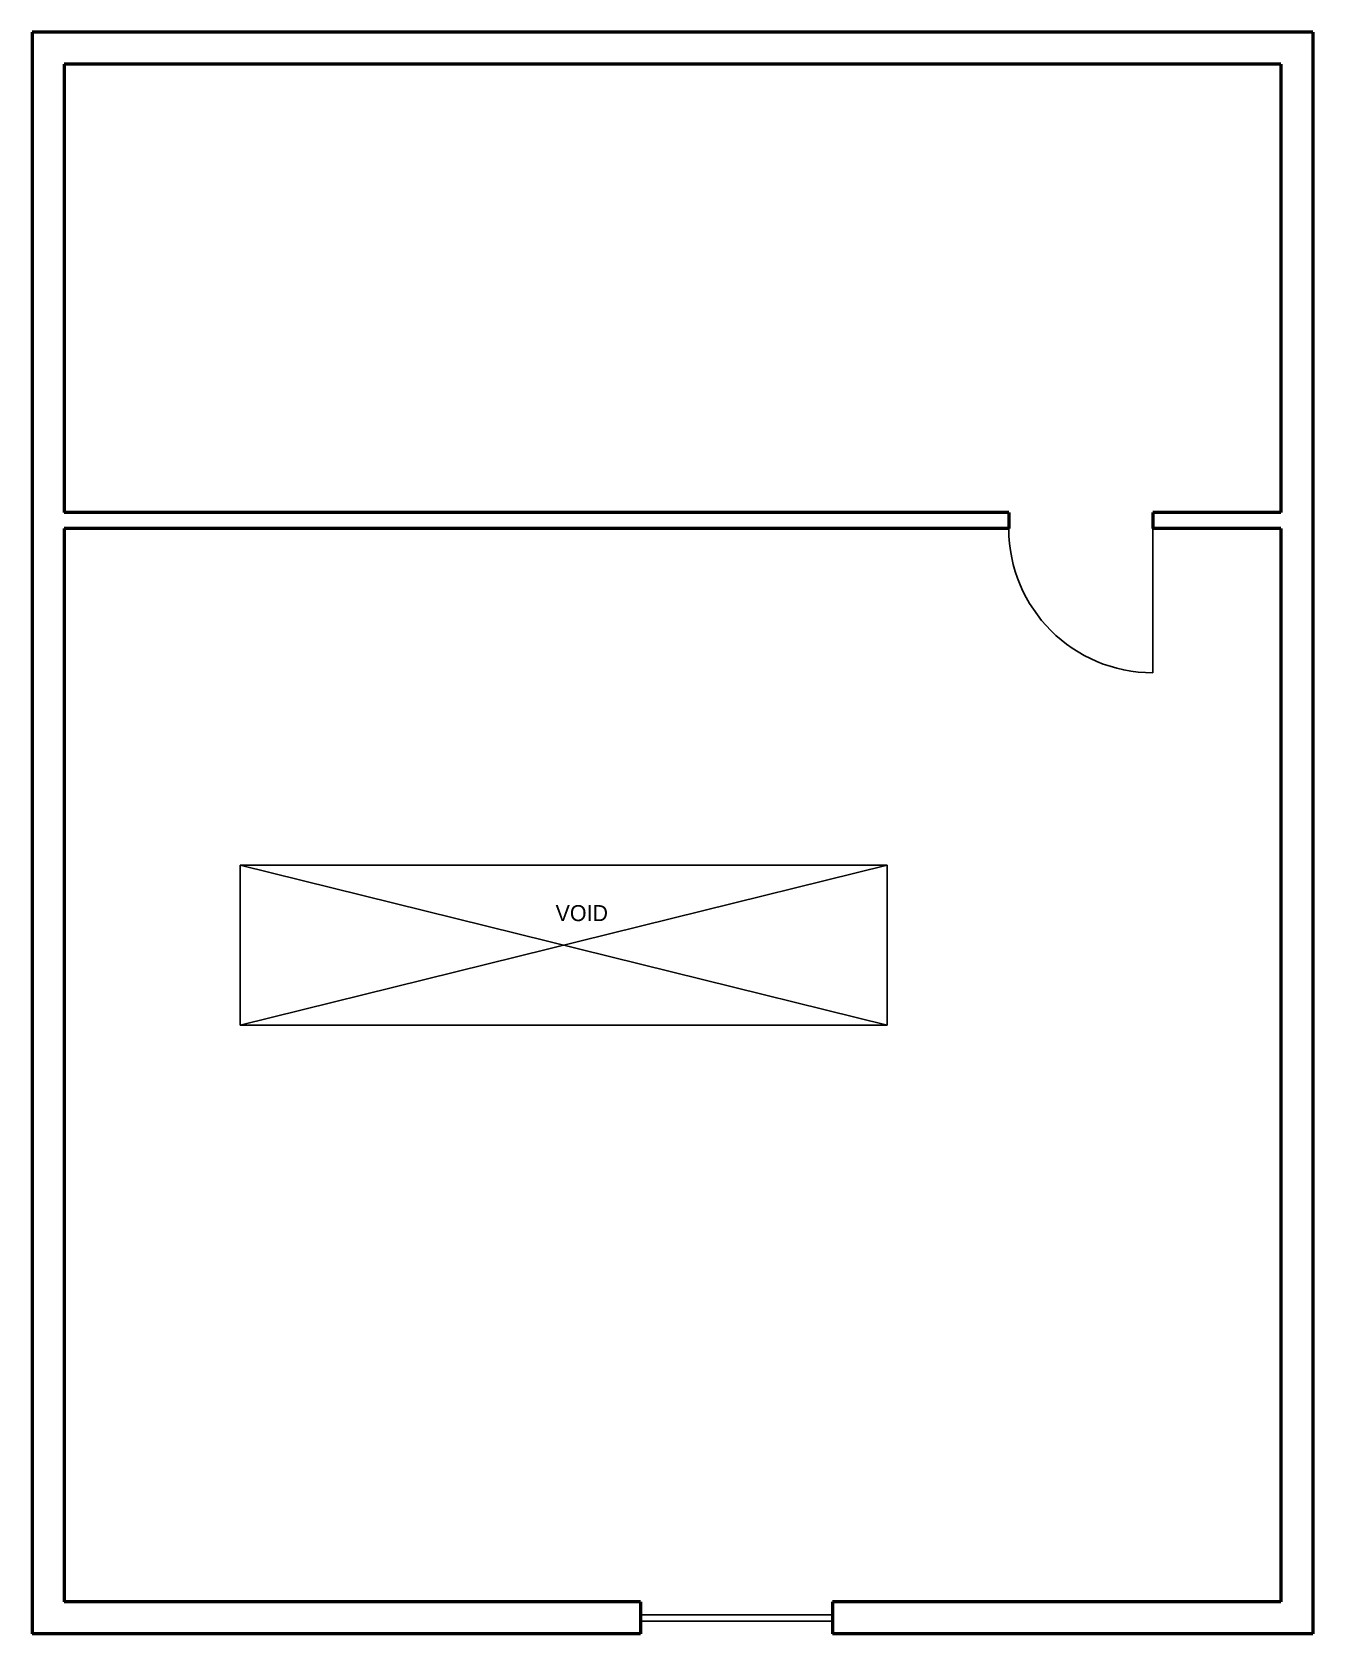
# Model space of a CAD drawing. Header units: centimetres. Extents: x 5000 to 5800, y 19000 to 20000.
import ezdxf

# ---------------------------------------------------------------- set-up
doc = ezdxf.new("R2010")
doc.units = ezdxf.units.CM
for name, color, linetype in [('A-DOOR', 3, 'CONTINUOUS'), ('A-GLAZ', 4, 'CONTINUOUS'), ('A-STAIR', 6, 'CONTINUOUS')]:
    doc.layers.add(name, color=color, linetype=linetype)
doc.layers.add('A-WALL', color=7, linetype='CONTINUOUS', lineweight=50)

msp = doc.modelspace()

# ---------------------------------------------------------------- linework, layer by layer
at = {"layer": 'A-DOOR'}
msp.add_line((5700, 19690), (5700, 19600), dxfattribs=at)
msp.add_arc((5700, 19690), 90, -180, -90, dxfattribs=at)
at = {"layer": 'A-GLAZ'}
for p, q in [((5500, 19012), (5380, 19012)), ((5500, 19008), (5380, 19008))]:
    msp.add_line(p, q, dxfattribs=at)
at = {"layer": 'A-STAIR'}
for p, q in [((5130, 19380), (5130, 19480)), ((5130, 19480), (5534, 19480)), ((5534, 19480), (5130, 19380)), ((5534, 19380), (5130, 19480)), ((5534, 19480), (5534, 19380)), ((5534, 19380), (5130, 19380))]:
    msp.add_line(p, q, dxfattribs=at)
at = {"layer": 'A-WALL'}
for p, q in [((5800, 20000), (5000, 20000)), ((5000, 20000), (5000, 19000)), ((5800, 20000), (5800, 19000)), ((5020, 19980), (5020, 19700)), ((5780, 19980), (5020, 19980)), ((5780, 19980), (5780, 19700)), ((5610, 19700), (5020, 19700)), ((5610, 19700), (5610, 19690)), ((5700, 19700), (5700, 19690)), ((5780, 19700), (5700, 19700)), ((5020, 19690), (5020, 19020)), ((5610, 19690), (5020, 19690)), ((5780, 19690), (5700, 19690)), ((5780, 19690), (5780, 19020)), ((5380, 19020), (5020, 19020)), ((5380, 19020), (5380, 19000)), ((5500, 19020), (5500, 19000)), ((5780, 19020), (5500, 19020)), ((5380, 19000), (5000, 19000)), ((5800, 19000), (5500, 19000))]:
    msp.add_line(p, q, dxfattribs=at)

# ---------------------------------------------------------------- texts
at = {"layer": 'A-STAIR'}
msp.add_text('VOID', height=10, dxfattribs=at).set_placement((5327, 19445))

doc.saveas('drawing.dxf')
